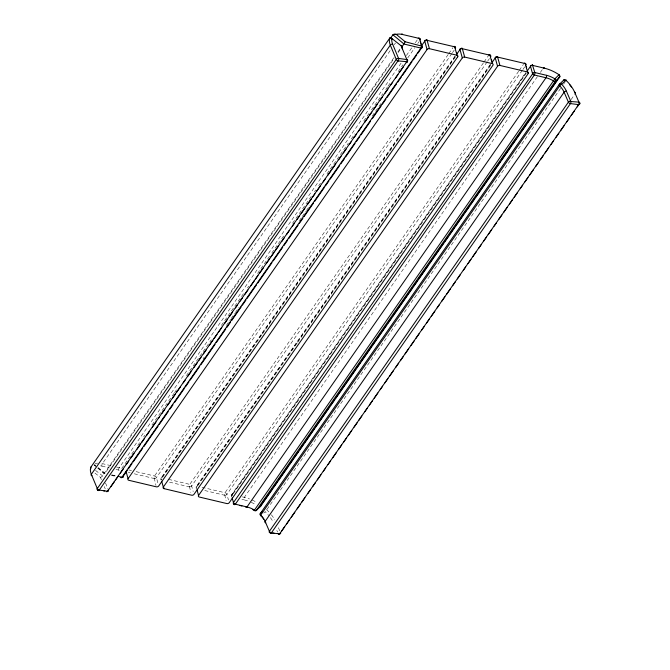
<?xml version="1.0" encoding="UTF-8"?>
<svg xmlns="http://www.w3.org/2000/svg" width="670" height="670" viewBox="0 0 670 670"><rect width="100%" height="100%" fill="white"/><g stroke="black" fill="none" stroke-linecap="round" stroke-linejoin="round"><path stroke-width="0.5" stroke-dasharray="3.35 2.51" d="M231.292 496.127L231.535 494.895L525.757 72.561M154.201 477.995L155.968 485.44M189.451 486.37L190.824 492.417M224.701 494.736L226.075 500.783M390.133 50.644L102.41 463.648A1.784 0.829 -76.6 0 0 101.924 466.111A16.021 9.154 34.9 0 0 98.557 465.658M394.287 44.681L395.476 42.972M393.767 57.821L102.543 475.851A1.692 0.62 -39.1 0 1 101.907 476.538A1.843 0.678 -39.1 0 1 101.086 477.099A2.035 0.754 -39.1 0 1 100.45 477.358L93.725 472.141M397.955 51.816L400.35 48.382M97.745 468.121L104.503 473.765L105.073 473.263L394.504 57.804M398.089 52.654L401.079 48.366M401.062 63.156L119.268 467.652A1.784 0.829 -76.6 0 0 118.783 470.114L119.109 471.295M406.397 55.493L412.335 46.975M415.3 42.721L417.67 39.312M121.747 468.431L134.796 449.696M137.76 445.433L140.725 441.178M143.698 436.924L144.879 435.215M151.998 424.998L170.984 397.746M172.173 396.045L173.949 393.491M174.543 392.637L176.913 389.236M186.411 375.61L211.326 339.841M221.41 325.369L243.955 293.008M247.515 287.899L248.704 286.191M257.598 273.419L270.647 254.684M271.836 252.984L277.765 244.466M278.36 243.612L283.703 235.949M292.597 223.177L311.584 195.925M314.548 191.67L315.738 189.97M318.702 185.707L320.486 183.153M327.01 173.79L348.366 143.129M351.331 138.874L354.891 133.766M363.793 120.985L370.317 111.622M371.498 109.922L382.771 93.741M385.744 89.479L387.52 86.924M388.114 86.078L390.484 82.67M398.198 71.598L402.946 64.789M407.687 57.972L414.805 47.754M417.779 43.5L418.959 41.791M203.094 358.852L204.291 357.135M226.418 325.377L230.597 319.364M231.2 318.51L234.785 313.359M235.388 312.496L238.972 307.354M299.373 220.656L301.76 217.222M302.363 216.36L305.947 211.209M306.542 210.355L310.135 205.204M372.277 115.994L381.222 103.138M448.18 54.496L154.519 476.018A1.784 0.829 -76.6 0 0 154.033 478.481L132.886 473.464M448.766 53.642L452.92 47.679M451.84 53.567L156.403 477.651A1.784 1.206 -15.5 0 1 154.033 478.481L154.418 478.145M452.434 52.721L454.21 50.166M455.257 55.819L161.035 478.154L160.792 479.385M455.248 56.364L161.001 478.74A1.784 1.206 -15.5 0 0 161.043 479.963M162.777 476.99L261.844 334.774M262.439 333.928L455.843 56.313M483.43 62.863L189.769 484.385A1.784 0.829 -76.6 0 0 189.283 486.856L168.136 481.831M484.016 62.009L488.17 56.054M487.09 61.933L191.654 486.018A1.784 1.206 -15.5 0 1 189.283 486.856L189.669 486.52M487.685 61.087L489.46 58.533M490.507 64.186L196.285 486.52L196.042 487.76M490.499 64.73L196.251 487.107A1.784 1.206 -15.5 0 0 196.293 488.33M198.027 485.356L297.095 343.141M297.689 342.295L491.093 64.68M518.681 71.229L225.02 492.76A1.784 0.829 -76.6 0 0 224.534 495.222L203.387 490.197M519.267 70.384L523.421 64.421M522.34 70.308L226.904 494.385A1.784 1.206 -15.5 0 1 224.534 495.222L224.919 494.887M522.935 69.454L524.711 66.9M525.749 73.097L231.502 495.473A1.784 1.206 -15.5 0 0 231.544 496.696M233.277 493.723L526.344 73.047M537.399 76.665L244.332 497.341A1.784 0.829 -76.6 0 0 243.847 499.803A29.555 16.884 34.9 0 1 248.729 501.311M540.363 72.41L543.328 68.147M560.564 88.44L265.513 511.453M563.537 84.186L565.312 81.631M571.116 99.554L574.676 94.445M263.737 513.069L265.136 511.713A29.555 16.884 34.9 0 1 268.804 515.607M232.189 495.046L232.683 494.577A1.784 0.829 -76.6 0 0 232.197 495.792M232.071 494.895L232.683 494.577A1.784 1.013 34.9 0 0 231.502 495.473L231.828 496.654M110.843 465.65L102.41 463.648A17.805 10.176 34.9 0 0 100.793 463.33M116.463 466.982L119.268 467.652A1.784 1.013 34.9 0 1 121.01 468.941M128.774 469.905L131.529 470.566M136.127 471.655L154.519 476.018A1.784 1.013 34.9 0 1 156.403 477.651L157.944 483.212M168.622 479.368L189.769 484.385A1.784 1.013 34.9 0 1 191.654 486.018L193.195 491.579M202.03 487.299L225.02 492.76A1.784 1.013 34.9 0 1 226.904 494.385L228.445 499.954M242.389 496.88L244.332 497.341A31.331 17.906 34.9 0 1 249.508 498.941M101.924 466.111L109.419 467.894M115.977 469.444L118.783 470.114A1.784 1.206 -15.5 0 0 120.533 469.829M128.288 472.367L130.122 472.811M241.903 499.343L243.847 499.803M111.63 474.821L116.312 475.926M112.619 475.265L115.332 475.909M111.128 475.34L116.186 476.538M95.609 465.96L93.867 464.787M95.517 470.39L102.543 475.851L103.532 478.238M94.294 465.298L96.346 466.965M94.537 464.511L95.776 465.541M98.255 467.601L105.073 473.263M97.979 467.928L104.503 473.765M278.418 527.734L279.851 531.034M276.827 530.406L277.548 532.055M105.508 483.003L108.146 489.36M100.45 477.358L101.396 479.661M104.26 486.554L105.215 488.857M196.637 488.497L196.251 487.107A1.784 1.013 34.9 0 1 197.432 486.211A1.784 0.829 -76.6 0 0 197.231 486.562M161.386 480.13L161.001 478.74A1.784 1.013 34.9 0 1 162.182 477.836A1.784 0.829 -76.6 0 0 161.981 478.196M95.073 463.565A17.805 10.176 34.9 0 1 97.745 463.146M161.638 479.938A1.784 0.829 -76.6 0 1 161.638 479.511M252.121 500.021A31.331 17.906 34.9 0 1 257.272 502.693M251.191 502.332A29.555 16.884 34.9 0 1 256.057 504.845M266.442 509.602A1.784 1.013 34.9 0 1 266.911 509.97A31.331 17.906 34.9 0 1 268.938 511.997M271.375 514.803A31.331 17.906 34.9 0 1 274.826 519.878M270.387 517.634A29.555 16.884 34.9 0 1 272.983 521.746"/><path stroke-width="1" d="M398.307 60.375L99.269 490.113A1.784 0.971 -82.2 0 1 97.895 490.013L97.703 490.222M234.123 504.426L234.165 504.125A1.784 1.206 -15.5 0 1 233.462 502.559L232.155 497.835M123.004 476.956L123.112 476.362A1.784 1.206 -15.5 0 1 122.074 477.107M390.543 38.215L392.913 34.806A1.29 0.905 -11.9 0 1 393.558 34.346L396.272 34.371L405.157 41.749L401.682 47.503M254.215 510.423L554.886 78.834L559.023 74.713A1.784 1.449 45.7 0 1 559.634 77.042L260.638 506.235L256.442 510.322A1.784 1.449 45.7 0 1 254.215 510.423A19.581 11.189 34.9 0 0 252.841 509.627M122.87 476.998L123.112 476.362A1.784 1.013 34.9 0 1 121.932 477.266A1.784 0.829 -76.6 0 1 120.868 477.484M565.907 80.777L566.167 80.015L561.586 84.202A1.784 0.477 -43.9 0 0 559.726 85.852L260.731 515.046A1.784 0.477 -43.9 0 0 260.923 515.783A1.784 1.449 46 0 1 260.588 515.456M90.793 468.807L90.768 467.677A1.29 0.745 -84.9 0 1 91.036 466.915L390.032 37.721A1.29 0.745 -84.9 0 1 390.518 37.411L401.112 45.778L406.832 59.563A1.784 1.089 -22.5 0 1 407.477 60.97L406.288 62.67M97.937 490.356L97.895 490.013A1.784 1.089 -22.5 0 1 97.259 488.614L396.255 59.421A1.784 1.089 -22.5 0 1 398.566 58.432L406.832 59.563A1.784 0.971 -82.2 0 1 406.539 62.067L107.543 491.252A1.784 0.971 -82.2 0 1 106.337 491.445M110.852 486.755L114.411 481.638M115.6 479.938L118.565 475.683M120.34 473.129L123.314 468.866M126.278 464.611L128.648 461.203M131.018 457.794L133.992 453.54M136.956 449.285L140.516 444.177M141.697 442.468L144.075 439.059M146.445 435.659L149.41 431.396M152.383 427.142L155.942 422.033M158.313 418.624L159.502 416.924M161.872 413.516L164.837 409.261M167.802 404.998L170.18 401.598M172.55 398.189L175.515 393.927M176.704 392.226L180.264 387.118M183.228 382.863L185.598 379.454M187.977 376.046L190.942 371.791M193.906 367.529L197.466 362.42M198.655 360.72L201.025 357.311M203.395 353.911L206.368 349.648M209.333 345.393L212.892 340.285M214.073 338.576L217.047 334.322M218.227 332.622L221.787 327.504M224.752 323.25L227.13 319.841M229.5 316.441L232.465 312.178M235.43 307.924L237.214 305.369M240.178 301.106L242.548 297.706M244.927 294.298L247.892 290.043M250.856 285.78L254.416 280.671M255.605 278.971L257.975 275.563M259.759 273.008L263.318 267.899M266.283 263.645L269.842 258.528M271.032 256.828L273.997 252.573M275.177 250.865L278.737 245.756M281.71 241.502L284.08 238.093M286.45 234.684L289.415 230.43M292.388 226.175L294.163 223.621M297.128 219.358L299.507 215.949M301.282 213.395L304.842 208.286M307.806 204.032L311.366 198.923M312.555 197.223L314.925 193.814M316.709 191.26L320.268 186.151M323.233 181.888L325.603 178.488M327.982 175.079L330.947 170.817M332.136 169.116L335.695 164.008M338.66 159.753L341.03 156.345M343.409 152.936L346.373 148.681M349.338 144.418L351.114 141.864M354.087 137.61L356.457 134.201M358.232 131.647L361.792 126.538M364.765 122.283L368.324 117.175M369.505 115.466L371.884 112.066M373.659 109.511L377.218 104.394M380.183 100.14L382.562 96.731M384.932 93.331L387.897 89.068M390.861 84.814L392.645 82.259M395.61 77.996L397.98 74.596M399.764 72.042L403.323 66.933M421.782 45.443L424.747 41.18A1.784 1.013 34.9 0 1 425.927 40.284A1.784 0.829 -76.6 0 1 427.117 40.351L455.131 46.934M123.707 475.507L127.267 470.399M128.456 468.699L132.015 463.59M133.204 461.89L142.693 448.264M143.883 446.555L158.12 426.12M159.301 424.42L168.204 411.648M169.979 409.085L172.952 404.831M174.728 402.276L184.225 388.65M185.406 386.95L188.965 381.841M190.154 380.133L199.643 366.507M200.833 364.807L215.07 344.372M216.259 342.663L225.748 329.045M226.937 327.337L230.497 322.228M231.678 320.528L241.175 306.902M242.356 305.202L245.915 300.085M247.104 298.385L256.593 284.758M257.783 283.058L272.02 262.623M273.209 260.915L282.698 247.289M283.887 245.589L287.447 240.48M288.636 238.78L298.125 225.153M299.314 223.445L302.873 218.336M304.054 216.636L313.552 203.01M314.733 201.31L324.23 187.684M325.411 185.975L328.97 180.867M330.159 179.166L339.648 165.54M340.837 163.84L344.397 158.731M345.586 157.023L355.075 143.397M356.264 141.697L359.824 136.588M361.004 134.888L370.502 121.262M372.277 118.707L381.18 105.935M382.369 104.227L385.928 99.118M387.109 97.418L396.607 83.792M397.787 82.092L401.347 76.975M402.536 75.275L412.025 61.648M413.214 59.948L416.774 54.84M417.963 53.131L422.117 47.176L421.782 45.995M128.062 478.723L427.058 49.53A1.784 1.206 -15.5 0 1 429.428 48.692L457.015 55.241A1.784 1.206 -15.5 0 1 457.711 56.808L158.715 485.993A1.784 1.206 -15.5 0 1 156.353 486.83L128.766 480.281A1.784 1.206 -15.5 0 1 128.062 478.723L126.136 471.764M457.032 53.809L459.997 49.547A1.784 1.013 34.9 0 1 460.457 48.634M163.312 487.09L462.308 57.896A1.784 1.206 -15.5 0 1 464.679 57.067L492.266 63.616A1.784 1.206 -15.5 0 1 492.961 65.174L193.965 494.368A1.784 1.206 -15.5 0 1 191.603 495.197L164.016 488.648A1.784 1.206 -15.5 0 1 163.312 487.09L161.772 481.521M492.282 62.176L495.247 57.922A1.784 1.013 34.9 0 1 496.428 57.017A1.784 0.829 -76.6 0 1 497.617 57.084L525.632 63.667M198.563 495.457L497.559 66.263A1.784 1.206 -15.5 0 1 499.929 65.434L527.516 71.983A1.784 1.206 -15.5 0 1 528.211 73.541L229.215 502.734A1.784 1.206 -15.5 0 1 226.854 503.564L199.266 497.023A1.784 1.206 -15.5 0 1 198.563 495.457L197.022 489.887M527.533 70.543L530.498 66.288A1.784 1.013 34.9 0 1 530.958 65.375M261.97 503.79L260.781 505.49A1.784 1.013 34.9 0 1 260.638 506.235A1.784 1.449 45.7 0 1 259.499 506.755M263.151 502.09L272.648 488.464M273.829 486.755L277.388 481.646M278.578 479.946L288.066 466.32M289.256 464.62L292.815 459.511M294.004 457.803L298.158 451.848M299.934 449.294L303.493 444.177M304.683 442.476L310.017 434.813M310.612 433.959L314.171 428.85M315.361 427.15L318.92 422.041M320.109 420.333L329.598 406.715M330.787 405.007L334.347 399.898M335.528 398.198L345.025 384.572M346.206 382.872L349.765 377.754M350.954 376.054L355.703 369.245M356.884 367.537L360.443 362.428M361.632 360.728L371.121 347.102M372.311 345.402L375.87 340.293M377.059 338.584L386.548 324.958M387.737 323.258L391.297 318.149M392.486 316.449L401.975 302.823M403.164 301.115L406.724 296.006M407.904 294.306L412.653 287.489M413.842 285.788L417.402 280.68M418.583 278.98L428.08 265.353M429.261 263.645L432.82 258.536M434.009 256.836L443.498 243.21M444.687 241.51L448.247 236.401M449.436 234.693L454.176 227.884M455.366 226.175L458.925 221.066M460.114 219.366L463.673 214.258M464.854 212.558L469.603 205.74M470.792 204.04L474.352 198.931M475.532 197.223L485.03 183.605M486.219 181.897L489.778 176.788M490.959 175.088L500.456 161.462M501.637 159.753L511.135 146.135M512.316 144.427L515.875 139.318M517.064 137.618L520.624 132.509M521.813 130.801L526.553 123.992M527.742 122.292L531.302 117.183M532.491 115.475L541.98 101.848M543.169 100.148L546.728 95.04M547.909 93.331L557.406 79.713M558.587 78.005L559.777 76.305A1.784 1.013 34.9 0 1 559.634 77.042L555.438 81.137L256.442 510.322A1.784 1.013 34.9 0 1 254.642 510.163A17.805 10.176 34.9 0 0 246.996 506.956L235.346 504.192A1.784 0.829 -76.6 0 1 234.165 504.125L233.905 504.276M281.752 530.983L284.716 526.729M286.492 524.174L289.457 519.912M291.241 517.357L294.8 512.249M297.17 508.848L300.143 504.585M301.919 502.031L304.884 497.776M307.848 493.514L310.227 490.113M312.597 486.705L315.562 482.45M317.346 479.896L320.905 474.779M323.275 471.379L325.645 467.97M328.024 464.561L330.394 461.161M332.764 457.752L336.323 452.644M338.702 449.235L341.666 444.981M343.45 442.426L346.415 438.163M348.191 435.609L351.75 430.5M354.128 427.091L357.093 422.837M358.869 420.283L361.834 416.028M364.807 411.765L367.177 408.357M369.547 404.956L372.512 400.694M374.296 398.139L377.855 393.03M380.225 389.622L382.603 386.222M384.974 382.813L387.938 378.558M389.722 376.004L393.282 370.895M395.652 367.487L398.616 363.224M400.4 360.669L403.365 356.415M405.141 353.861L408.7 348.752M411.078 345.343L414.043 341.089M415.819 338.534L419.378 333.425M421.757 330.017L424.127 326.608M426.497 323.2L429.47 318.945M431.245 316.391L434.805 311.282M437.183 307.873L439.554 304.473M441.924 301.065L444.888 296.802M446.672 294.247L450.232 289.139M452.602 285.738L455.567 281.475M457.35 278.921L460.315 274.666M463.28 270.404L465.658 267.003M468.029 263.595L470.993 259.34M472.777 256.778L476.337 251.669M478.707 248.269L481.077 244.86M483.455 241.451L486.42 237.197M488.195 234.642L491.755 229.534M494.133 226.125L496.504 222.716M498.874 219.316L501.847 215.053M503.622 212.499L507.182 207.39M509.552 203.982L512.525 199.727M514.3 197.173L517.265 192.918M520.23 188.655L522.608 185.247M524.979 181.846L527.943 177.583M529.727 175.029L533.287 169.92M535.657 166.512L538.035 163.112M540.405 159.703L543.37 155.448M545.154 152.894L548.713 147.777M551.083 144.377L553.454 140.968M555.832 137.559L558.797 133.305M560.572 130.751L564.132 125.642M566.51 122.233L569.475 117.979M571.25 115.424L574.224 111.161M577.188 106.907L579.826 103.255M570.396 101.497L578.93 102.116A1.784 1.072 -23.4 0 1 579.558 103.498L579.826 103.515M563.738 80.107A1.784 1.013 34.9 0 0 563.587 80.224L559.366 84.294L260.37 513.48A1.784 1.449 46 0 0 260.337 515.071M262.481 511.444L260.37 513.48A1.784 1.013 34.9 0 0 260.731 515.046A17.805 10.176 34.9 0 1 265.119 521.402A1.784 1.072 -23.4 0 0 265.755 522.784M407.125 61.699L398.265 60.928A1.784 1.013 34.9 0 1 396.255 59.421L390.317 45.125A17.805 10.176 34.9 0 1 390.032 37.721M419.705 38.374L419.453 38.525A1.784 0.829 -76.6 0 0 418.264 38.458M454.955 46.741L454.704 46.9A1.784 0.829 -76.6 0 0 453.741 46.565M490.206 55.116L489.954 55.267A1.784 0.829 -76.6 0 0 488.765 55.2A1.784 1.013 34.9 0 1 489.175 55.334M525.456 63.483L525.205 63.633A1.784 0.829 -76.6 0 0 524.242 63.298M570.212 101.321L570.706 101.103L566.418 91.195A19.581 11.189 34.9 0 0 561.586 84.202A1.784 1.449 46 0 0 559.366 84.294A1.784 1.013 34.9 0 0 559.726 85.852A17.805 10.176 34.9 0 1 564.115 92.217L568.403 102.125A1.784 1.013 34.9 0 0 570.438 103.607L578.654 104.621A1.784 1.013 34.9 0 0 579.558 103.498M407.142 61.866L406.539 62.067A1.784 1.013 34.9 0 0 407.477 60.97M270.772 532.968L279.658 533.814A1.784 1.013 34.9 0 0 280.562 532.692A1.784 1.072 -23.4 0 1 280.295 532.993M270.755 532.809L271.442 532.792L570.438 103.607A1.784 0.988 -83 0 0 570.706 101.103A1.784 1.072 -23.4 0 0 568.403 102.125L269.407 531.31A1.784 1.072 -23.4 0 0 270.043 532.692A1.784 0.988 -83 0 0 271.442 532.792A1.784 1.013 34.9 0 1 269.407 531.31L265.119 521.402L564.115 92.217A1.784 1.072 -23.4 0 1 566.418 91.195M419.881 38.559L402.595 34.522A1.784 0.829 -76.6 0 0 401.405 34.463M490.381 55.3L462.367 48.717A1.784 0.829 -76.6 0 0 461.178 48.65M532.901 73.415L233.462 502.559A1.784 1.013 34.9 0 0 235.346 504.192L534.342 74.998A1.784 0.829 -76.6 0 0 534.827 72.536L532.457 65.04M272.782 533.027L274.147 533.203M103.406 490.775L104.788 490.968M559.082 74.739A29.555 16.884 34.9 0 0 544.517 68.214L532.868 65.451A1.784 0.829 -76.6 0 0 531.678 65.384M405.157 41.749L421.866 46.146M532.826 73.666L532.466 73.373A1.784 1.013 34.9 0 0 534.342 74.998L545.991 77.762A17.805 10.176 34.9 0 1 553.638 80.978A1.784 1.013 34.9 0 0 555.438 81.137A1.784 1.449 45.7 0 0 554.886 78.834A19.581 11.189 34.9 0 0 546.477 75.3L534.827 72.536A1.784 1.206 -15.5 0 0 532.466 73.373L530.498 66.288A1.784 1.206 -15.5 0 1 532.868 65.451L532.29 65.099M119.126 476.596L121.932 477.266L420.928 48.072A1.784 1.013 34.9 0 0 422.117 47.176A1.784 1.206 -15.5 0 0 421.413 45.61L419.453 38.525A1.784 1.206 -15.5 0 1 420.316 39.764M239.986 505.507L241.929 505.967M278.921 533.873L278.259 533.705A1.784 1.072 -23.4 0 0 279.105 533.638M278.871 534.015L278.259 533.705A1.784 0.988 -83 0 0 279.658 533.814L578.654 104.621A1.784 0.988 -83 0 0 578.93 102.116L574.642 92.209A29.555 16.884 34.9 0 0 565.807 80.124A1.784 1.449 46 0 0 563.587 80.224M497.04 56.732L497.617 57.084L499.929 65.434M461.789 48.366L462.367 48.717L464.679 57.067M426.539 39.999L427.117 40.351L429.428 48.692M390.677 38.224L391.95 39.212M497.207 56.674L497.617 57.084A1.784 1.206 -15.5 0 0 495.247 57.922L497.559 66.263M461.957 48.307L462.367 48.717A1.784 1.206 -15.5 0 0 459.997 49.547L462.308 57.896M426.706 39.94L427.117 40.351A1.784 1.206 -15.5 0 0 424.747 41.18L427.058 49.53M421.698 46.205L421.413 45.61A1.784 0.829 -76.6 0 1 420.928 48.072L404.069 44.069L392.913 34.806A17.805 10.176 34.9 0 1 395.35 34.095M398.055 60.451L398.265 60.928A1.784 0.971 -82.2 0 0 398.566 58.432L392.628 44.128A16.021 9.154 34.9 0 1 391.95 38.659M401.539 46.666L402.528 49.052M97.895 490.013L91.321 474.31A17.805 10.176 34.9 0 1 91.036 466.915M526.285 66.59L526.67 67.98M527.826 72.151L528.211 73.541M527.516 71.983L525.205 63.633A1.784 1.206 -15.5 0 1 525.9 65.199A1.784 1.013 34.9 0 0 525.514 64.513M491.42 59.613L491.805 61.004M492.266 63.616L489.954 55.267A1.784 1.206 -15.5 0 1 490.817 56.506M456.555 52.637L456.94 54.027M457.325 55.417L457.711 56.808M457.015 55.241L454.704 46.9A1.784 1.206 -15.5 0 1 455.399 48.458A1.784 1.013 34.9 0 0 455.257 48.123M420.475 41.272L420.802 42.453M421.128 43.634L421.455 44.815M163.631 487.257L164.016 488.648M396.272 34.371A16.021 9.154 34.9 0 1 402.595 34.522M419.772 39.413A1.784 1.013 34.9 0 1 420.006 39.748M559.014 75.241A1.784 1.013 34.9 0 1 559.232 75.442M546.477 75.3A1.784 0.829 -76.6 0 1 545.991 77.762L246.996 506.956A1.784 0.829 -76.6 0 1 245.815 506.889A19.581 11.189 34.9 0 1 247.205 507.257M543.328 68.147A1.784 0.829 -76.6 0 1 544.517 68.214M563.931 80.04A1.784 1.013 34.9 0 1 564.659 80.073M574.642 92.209A1.784 1.072 -23.4 0 1 575.27 93.591M569.793 84.906A31.331 17.906 34.9 0 1 571.468 87.05M261.953 516.913A19.581 11.189 34.9 0 1 263.762 519.242M392.628 44.128A1.784 1.089 -22.5 0 0 390.317 45.125L91.321 474.31A1.784 1.089 -22.5 0 0 91.966 475.708M97.259 488.614A1.784 1.013 34.9 0 0 99.269 490.113L107.543 491.252A1.784 1.013 34.9 0 0 108.481 490.155A1.784 1.089 -22.5 0 1 108.213 490.457M107.862 490.733A1.784 1.089 -22.5 0 1 107.46 490.943M401.112 45.778A2.035 0.754 -39.1 0 1 401.581 45.761A1.776 0.653 -39.1 0 1 401.665 46.473"/></g></svg>
